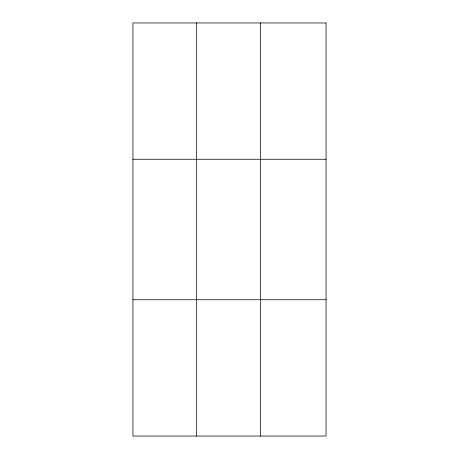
<?xml version="1.0" encoding="UTF-8"?>
<svg xmlns="http://www.w3.org/2000/svg" width="459" height="459" viewBox="0 0 459 459"><rect width="100%" height="100%" fill="white"/><g stroke="black" fill="none" stroke-linecap="round" stroke-linejoin="round"><path stroke-width="0.69" d="M196.67 22.95L196.67 436.05M260.402 22.95L260.402 436.05M132.938 159.273L326.062 159.273M132.938 299.727L326.062 299.727M326.062 22.95L326.062 436.05L132.938 436.05L132.938 22.95L326.062 22.95"/></g></svg>
